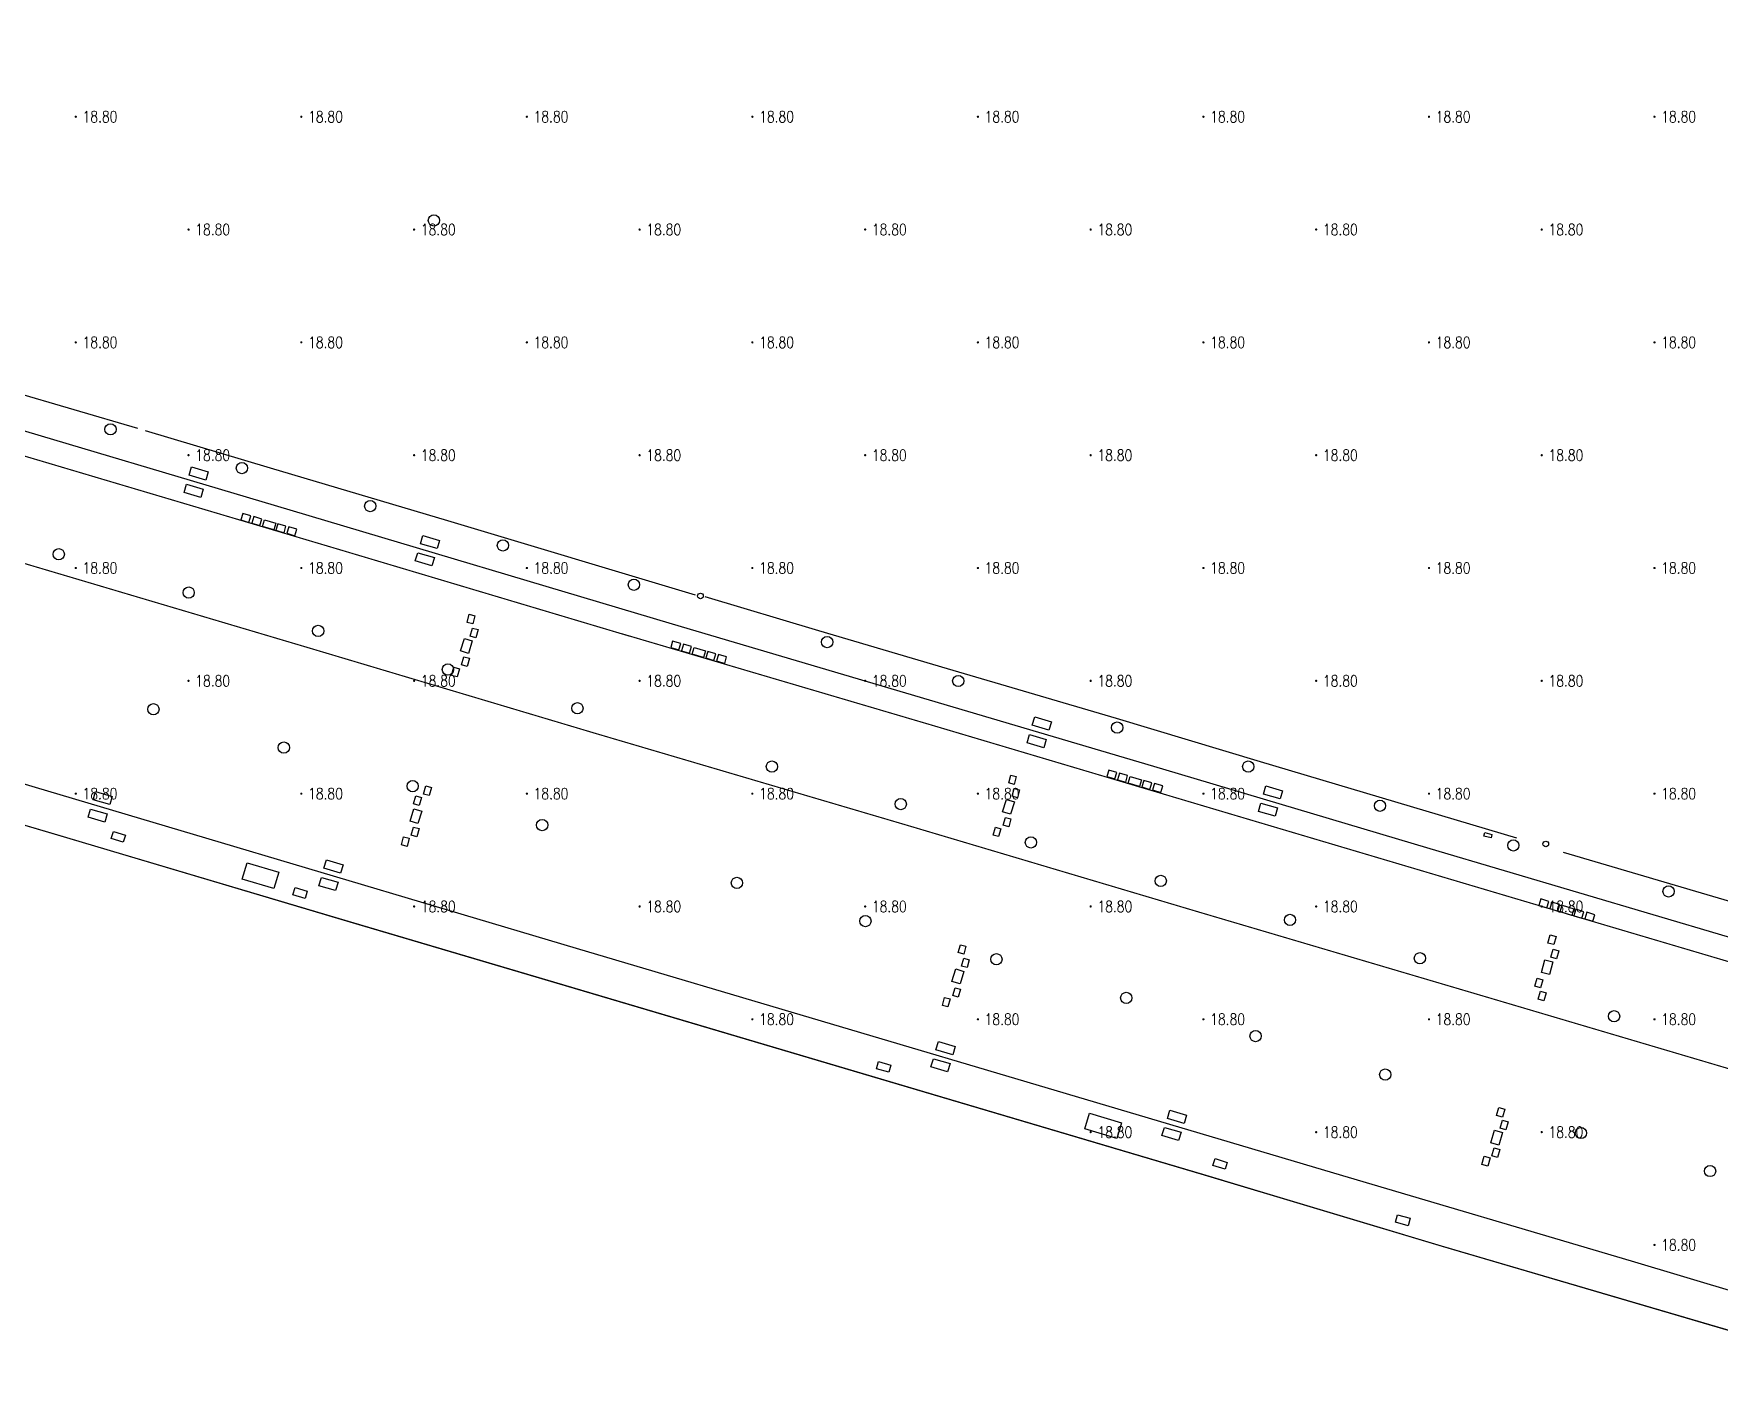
# Model space of a CAD drawing. Extents: x 404846 to 408477, y 3390929 to 3392894.
# Drawn here: x 406697.6 to 406847.1, y 3391372.1 to 3391491.7 of the extents above; entities that cross this region are included whole.
import ezdxf
from ezdxf.enums import TextEntityAlignment as Align

# ---------------------------------------------------------------- set-up
doc = ezdxf.new("R2010")
doc.units = 0
doc.header["$LTSCALE"] = 0.5
doc.layers.get('0').update_dxf_attribs({"linetype": 'CONTINUOUS'})
for name, color, linetype in [('3221', 6, 'CONTINUOUS'), ('DLSS', 4, 'CONTINUOUS'), ('FZTZ', 7, 'CONTINUOUS'), ('GCD', 1, 'CONTINUOUS'), ('GXYZ', 2, 'CONTINUOUS'), ('JMD', 6, 'CONTINUOUS'), ('SXSS', 5, 'CONTINUOUS')]:
    doc.layers.add(name, color=color, linetype=linetype)
doc.styles.add('HZ', font='rs.shx', dxfattribs={"width": 0.8, "bigfont": 'hztxt.shx'})
doc.linetypes.add('444', pattern='A,4.5,[145,AAA.SHX,S=1,R=0,X=0,Y=1],4.5,-0.5,[146,AAA.SHX,S=1,R=0,X=0,Y=0],-0.5', length=10)

# ---------------------------------------------------------------- blocks, each defined once
blk = doc.blocks.new('GC200')
at = {"linetype": 'Continuous', "const_width": 0.2, "flags": 128}
blk.add_lwpolyline([(-0.1, 0, 1), (0.1, 0, 1)], format="xyb", close=True, dxfattribs=at)
blk = doc.blocks.new('gc170')
at = {"linetype": 'Continuous'}
blk.add_circle((0, 0), 0.5, dxfattribs=at)
blk = doc.blocks.new('gc188')
blk.add_circle((0, 0), 1)

msp = doc.modelspace()

# ---------------------------------------------------------------- linework, layer by layer
at = {"layer": '3221', "color": 6}
for points in [[(406584.097, 3391489.908, 19.62), (406604.014, 3391484.031, 19.42), (406624.767, 3391477.855, 19.48), (406644.033, 3391472.106, 19.63), (406659.888, 3391467.389, 19.706), (406678.765, 3391461.849, 19.383), (406691.895, 3391457.986, 19.233), (406720.329, 3391449.543, 19.128), (406754.254, 3391439.446, 19.43), (406797.715, 3391426.578, 18.895), (406821.449, 3391419.528, 18.98), (406847.811, 3391411.724, 18.845), (406872.264, 3391404.431, 19.439)], [(406683.427, 3391429.206, 19.233), (406711.781, 3391420.787, 19.128), (406745.737, 3391410.68, 19.43)], [(406745.737, 3391410.68, 19.43), (406789.185, 3391397.817, 18.895), (406812.906, 3391390.77, 18.98)], [(406812.906, 3391390.77, 18.98), (406839.295, 3391382.958, 18.845)], [(406839.295, 3391382.958, 18.845), (406863.69, 3391375.682, 19.439)]]:
    msp.add_polyline3d(points, dxfattribs=at)
at = {"layer": 'DLSS', "linetype": 'Continuous', "const_width": 0.1, "flags": 128}
for points, elevation in [([(406529.414, 3391503.944), (406549.234, 3391498.001), (406570.849, 3391491.61), (406593.359, 3391484.953), (406613.149, 3391479.063), (406620.088, 3391477), (406650.264, 3391468.031), (406680.419, 3391459.141), (406697.459, 3391454.11), (406724.658, 3391446.036), (406750.065, 3391438.46), (406750.039, 3391438.476), (406777.724, 3391430.317), (406803.712, 3391422.592)], 19.382), ([(406694.875, 3391445.354), (406722.057, 3391437.291), (406747.458, 3391429.716)], 19.222), ([(406747.458, 3391429.716), (406775.132, 3391421.561), (406801.11, 3391413.838)], 19.35), ([(406803.712, 3391422.592), (406829.464, 3391414.951), (406858.303, 3391406.42)], 19.065), ([(406801.11, 3391413.838), (406826.886, 3391406.228), (406855.723, 3391397.698)], 19.065)]:
    msp.add_lwpolyline(points, dxfattribs=dict(at, elevation=elevation))
at = {"layer": 'DLSS', "linetype": 'Continuous', "elevation": 19.657, "flags": 128}
msp.add_lwpolyline([(406520.163, 3391473.882), (406532.608, 3391470.206), (406552.531, 3391464.301), (406588.673, 3391453.626), (406602.837, 3391449.445), (406615.08, 3391445.785), (406632.663, 3391440.567), (406645.215, 3391436.862), (406659.233, 3391432.68), (406699.135, 3391420.896), (406724.858, 3391413.262), (406744.243, 3391407.536), (406801.138, 3391390.683), (406822.529, 3391384.265), (406848.898, 3391376.538), (406863.137, 3391372.168)], dxfattribs=at)
at = {"layer": 'FZTZ', "linetype": 'Continuous', "flags": 128}
for points, elevation in [([(406711.621, 3391453.338), (406713.099, 3391452.906), (406712.884, 3391452.172), (406711.406, 3391452.605), (406711.621, 3391453.338)], 19.415), ([(406711.18, 3391451.807), (406712.659, 3391451.374), (406712.444, 3391450.641), (406710.966, 3391451.074), (406711.18, 3391451.807)], 19.432), ([(406716.891, 3391449.006), (406716.172, 3391449.222), (406715.998, 3391448.645), (406716.717, 3391448.428), (406716.891, 3391449.006)], 19.256), ([(406717.854, 3391448.721), (406717.135, 3391448.938), (406716.961, 3391448.361), (406717.68, 3391448.144), (406717.854, 3391448.721)], 19.256), ([(406718.079, 3391448.654), (406719.087, 3391448.35), (406718.91, 3391447.761), (406717.902, 3391448.065), (406718.079, 3391448.654)], 19.27), ([(406719.996, 3391448.084), (406719.277, 3391448.3), (406719.103, 3391447.723), (406719.822, 3391447.507), (406719.996, 3391448.084)], 19.256), ([(406720.96, 3391447.816), (406720.242, 3391448.033), (406720.068, 3391447.456), (406720.787, 3391447.239), (406720.96, 3391447.816)], 19.256), ([(406732.13, 3391447.265), (406733.609, 3391446.833), (406733.394, 3391446.099), (406731.916, 3391446.532), (406732.13, 3391447.265)], 19.341), ([(406731.677, 3391445.736), (406733.155, 3391445.303), (406732.941, 3391444.57), (406731.462, 3391445.002), (406731.677, 3391445.736)], 19.349), ([(406736.751, 3391440.138), (406736.553, 3391439.422), (406736.052, 3391439.561), (406736.25, 3391440.276), (406736.751, 3391440.138)], 19.349), ([(406737.027, 3391438.915), (406736.829, 3391438.2), (406736.328, 3391438.339), (406736.526, 3391439.054), (406737.027, 3391438.915)], 19.349), ([(406735.483, 3391437.026), (406735.821, 3391438.141), (406736.521, 3391437.929), (406736.184, 3391436.814), (406735.483, 3391437.026)], 19.366), ([(406755.007, 3391437.693), (406754.288, 3391437.91), (406754.114, 3391437.333), (406754.833, 3391437.116), (406755.007, 3391437.693)], 19.376), ([(406755.97, 3391437.409), (406755.251, 3391437.626), (406755.077, 3391437.048), (406755.796, 3391436.832), (406755.97, 3391437.409)], 19.376), ([(406756.195, 3391437.341), (406757.203, 3391437.038), (406757.026, 3391436.449), (406756.018, 3391436.752), (406756.195, 3391437.341)], 19.39), ([(406758.112, 3391436.771), (406757.393, 3391436.988), (406757.219, 3391436.411), (406757.938, 3391436.194), (406758.112, 3391436.771)], 19.376), ([(406735.372, 3391435.44), (406735.174, 3391434.724), (406734.673, 3391434.863), (406734.871, 3391435.578), (406735.372, 3391435.44)], 19.349), ([(406736.272, 3391436.376), (406736.074, 3391435.661), (406735.573, 3391435.8), (406735.771, 3391436.515), (406736.272, 3391436.376)], 19.349), ([(406759.076, 3391436.504), (406758.357, 3391436.721), (406758.184, 3391436.143), (406758.903, 3391435.927), (406759.076, 3391436.504)], 19.376), ([(406786.398, 3391431.176), (406787.876, 3391430.744), (406787.662, 3391430.011), (406786.184, 3391430.443), (406786.398, 3391431.176)], 19.297), ([(406785.942, 3391429.616), (406787.42, 3391429.184), (406787.206, 3391428.451), (406785.728, 3391428.883), (406785.942, 3391429.616)], 19.337), ([(406732.893, 3391424.925), (406732.695, 3391424.21), (406732.194, 3391424.349), (406732.392, 3391425.064), (406732.893, 3391424.925)], 19.349), ([(406784.764, 3391425.895), (406784.568, 3391425.194), (406784.089, 3391425.328), (406784.284, 3391426.029), (406784.764, 3391425.895)], 19.383), ([(406793.674, 3391426.26), (406792.955, 3391426.476), (406792.781, 3391425.899), (406793.5, 3391425.682), (406793.674, 3391426.26)], 19.128), ([(406794.637, 3391425.975), (406793.918, 3391426.192), (406793.744, 3391425.615), (406794.463, 3391425.398), (406794.637, 3391425.975)], 19.128), ([(406794.862, 3391425.908), (406795.87, 3391425.604), (406795.692, 3391425.015), (406794.684, 3391425.319), (406794.862, 3391425.908)], 19.143), ([(406796.779, 3391425.338), (406796.06, 3391425.554), (406795.886, 3391424.977), (406796.605, 3391424.761), (406796.779, 3391425.338)], 19.128), ([(406797.743, 3391425.07), (406797.024, 3391425.287), (406796.85, 3391424.71), (406797.569, 3391424.493), (406797.743, 3391425.07)], 19.128), ([(406806.896, 3391425.076), (406808.374, 3391424.643), (406808.16, 3391423.91), (406806.681, 3391424.342), (406806.896, 3391425.076)], 19.405), ([(406703.114, 3391424.571), (406704.593, 3391424.138), (406704.378, 3391423.405), (406702.9, 3391423.837), (406703.114, 3391424.571)], 19.5), ([(406732.007, 3391424.052), (406731.808, 3391423.336), (406731.307, 3391423.475), (406731.505, 3391424.19), (406732.007, 3391424.052)], 19.349), ([(406783.534, 3391422.778), (406783.882, 3391423.873), (406784.6, 3391423.645), (406784.251, 3391422.55), (406783.534, 3391422.778)], 19.378), ([(406785.057, 3391424.71), (406784.861, 3391424.009), (406784.382, 3391424.143), (406784.577, 3391424.844), (406785.057, 3391424.71)], 19.383), ([(406806.449, 3391423.543), (406807.927, 3391423.111), (406807.713, 3391422.378), (406806.234, 3391422.81), (406806.449, 3391423.543)], 19.415), ([(406702.666, 3391423.017), (406704.144, 3391422.585), (406703.929, 3391421.851), (406702.451, 3391422.284), (406702.666, 3391423.017)], 19.49), ([(406731.003, 3391421.933), (406731.34, 3391423.048), (406732.041, 3391422.836), (406731.703, 3391421.721), (406731.003, 3391421.933)], 19.366), ([(406784.283, 3391422.144), (406784.087, 3391421.444), (406783.608, 3391421.577), (406783.803, 3391422.278), (406784.283, 3391422.144)], 19.383), ([(406704.688, 3391421.019), (406705.753, 3391420.706), (406705.568, 3391420.08), (406704.504, 3391420.393), (406704.688, 3391421.019)], 19.584), ([(406730.931, 3391420.422), (406730.732, 3391419.707), (406730.231, 3391419.846), (406730.429, 3391420.561), (406730.931, 3391420.422)], 19.349), ([(406731.806, 3391421.28), (406731.608, 3391420.565), (406731.107, 3391420.704), (406731.305, 3391421.419), (406731.806, 3391421.28)], 19.349), ([(406783.389, 3391421.272), (406783.194, 3391420.572), (406782.714, 3391420.705), (406782.91, 3391421.406), (406783.389, 3391421.272)], 19.383), ([(406826.314, 3391420.926), (406826.943, 3391420.764), (406826.862, 3391420.452), (406826.233, 3391420.614), (406826.314, 3391420.926)], 20.513), ([(406716.559, 3391418.26), (406719.357, 3391417.409), (406718.916, 3391415.959), (406716.118, 3391416.809), (406716.559, 3391418.26)], 19.6), ([(406723.583, 3391418.5), (406725.061, 3391418.068), (406724.847, 3391417.334), (406723.369, 3391417.767), (406723.583, 3391418.5)], 19.456), ([(406720.807, 3391416.068), (406721.883, 3391415.743), (406721.689, 3391415.101), (406720.613, 3391415.426), (406720.807, 3391416.068)], 19.856), ([(406723.137, 3391416.957), (406724.616, 3391416.524), (406724.401, 3391415.791), (406722.923, 3391416.223), (406723.137, 3391416.957)], 19.439), ([(406831.997, 3391414.835), (406831.278, 3391415.051), (406831.104, 3391414.474), (406831.823, 3391414.257), (406831.997, 3391414.835)], 19.424), ([(406832.96, 3391414.55), (406832.241, 3391414.767), (406832.067, 3391414.19), (406832.786, 3391413.973), (406832.96, 3391414.55)], 19.424), ([(406833.185, 3391414.483), (406834.193, 3391414.179), (406834.015, 3391413.59), (406833.007, 3391413.894), (406833.185, 3391414.483)], 19.438), ([(406835.102, 3391413.913), (406834.383, 3391414.129), (406834.209, 3391413.552), (406834.928, 3391413.335), (406835.102, 3391413.913)], 19.424), ([(406836.066, 3391413.645), (406835.347, 3391413.862), (406835.174, 3391413.285), (406835.892, 3391413.068), (406836.066, 3391413.645)], 19.424), ([(406832.627, 3391411.712), (406832.42, 3391410.996), (406831.912, 3391411.142), (406832.118, 3391411.858), (406832.627, 3391411.712)], 19.41), ([(406780.295, 3391410.853), (406780.1, 3391410.153), (406779.62, 3391410.287), (406779.816, 3391410.987), (406780.295, 3391410.853)], 19.383), ([(406832.873, 3391410.456), (406832.667, 3391409.74), (406832.159, 3391409.886), (406832.365, 3391410.602), (406832.873, 3391410.456)], 19.451), ([(406779.054, 3391407.744), (406779.403, 3391408.839), (406780.12, 3391408.611), (406779.771, 3391407.516), (406779.054, 3391407.744)], 19.378), ([(406780.588, 3391409.659), (406780.393, 3391408.958), (406779.913, 3391409.092), (406780.108, 3391409.793), (406780.588, 3391409.659)], 19.383), ([(406832.345, 3391409.463), (406832.039, 3391408.341), (406831.328, 3391408.535), (406831.634, 3391409.657), (406832.345, 3391409.463)], 19.477), ([(406779.813, 3391407.047), (406779.618, 3391406.347), (406779.138, 3391406.48), (406779.334, 3391407.181), (406779.813, 3391407.047)], 19.383), ([(406831.465, 3391407.878), (406831.259, 3391407.162), (406830.75, 3391407.308), (406830.957, 3391408.024), (406831.465, 3391407.878)], 19.451), ([(406778.885, 3391406.18), (406778.69, 3391405.479), (406778.21, 3391405.613), (406778.406, 3391406.314), (406778.885, 3391406.18)], 19.383), ([(406831.764, 3391406.73), (406831.558, 3391406.014), (406831.049, 3391406.16), (406831.256, 3391406.876), (406831.764, 3391406.73)], 19.451), ([(406777.856, 3391402.401), (406779.334, 3391401.969), (406779.12, 3391401.235), (406777.641, 3391401.668), (406777.856, 3391402.401)], 19.55), ([(406772.529, 3391400.635), (406773.645, 3391400.327), (406773.469, 3391399.687), (406772.352, 3391399.996), (406772.529, 3391400.635)], 19.77), ([(406777.411, 3391400.887), (406778.889, 3391400.455), (406778.674, 3391399.721), (406777.196, 3391400.154), (406777.411, 3391400.887)], 19.536), ([(406791.266, 3391396.049), (406794.088, 3391395.21), (406793.675, 3391393.822), (406790.853, 3391394.661), (406791.266, 3391396.049)], 19.738), ([(406798.379, 3391396.322), (406799.857, 3391395.89), (406799.643, 3391395.156), (406798.164, 3391395.589), (406798.379, 3391396.322)], 19.619), ([(406828.074, 3391396.418), (406827.868, 3391395.702), (406827.359, 3391395.848), (406827.566, 3391396.564), (406828.074, 3391396.418)], 19.451), ([(406828.376, 3391395.287), (406828.169, 3391394.571), (406827.661, 3391394.717), (406827.867, 3391395.433), (406828.376, 3391395.287)], 19.451), ([(406797.893, 3391394.799), (406799.371, 3391394.366), (406799.157, 3391393.633), (406797.678, 3391394.065), (406797.893, 3391394.799)], 19.619), ([(406827.875, 3391394.345), (406827.569, 3391393.223), (406826.858, 3391393.416), (406827.163, 3391394.539), (406827.875, 3391394.345)], 19.548), ([(406826.773, 3391392.089), (406826.567, 3391391.373), (406826.059, 3391391.519), (406826.265, 3391392.235), (406826.773, 3391392.089)], 19.451), ([(406827.642, 3391392.851), (406827.436, 3391392.135), (406826.927, 3391392.282), (406827.134, 3391392.998), (406827.642, 3391392.851)], 19.451), ([(406802.395, 3391392.034), (406803.474, 3391391.698), (406803.284, 3391391.089), (406802.205, 3391391.425), (406802.395, 3391392.034)], 19.896), ([(406818.564, 3391387.057), (406819.691, 3391386.738), (406819.505, 3391386.081), (406818.378, 3391386.4), (406818.564, 3391387.057)], 19.601)]:
    msp.add_lwpolyline(points, close=True, dxfattribs=dict(at, elevation=elevation))
at = {"layer": 'JMD', "linetype": '444', "flags": 128}
for points, elevation in [([(406686.798, 3391462.672), (406695.538, 3391460.091), (406706.844, 3391456.761)], 21.228), ([(406707.498, 3391456.56), (406718.592, 3391453.253), (406734.313, 3391448.593), (406756.299, 3391441.993)], 21.357), ([(406757.135, 3391441.843), (406767.216, 3391438.83), (406778.623, 3391435.468), (406793.614, 3391431.061), (406806.378, 3391427.218)], 21.24), ([(406806.378, 3391427.218), (406829.111, 3391420.47)], 21.172), ([(406833.262, 3391419.191), (406862.038, 3391410.71)], 21.278)]:
    msp.add_lwpolyline(points, dxfattribs=dict(at, elevation=elevation))
at = {"layer": 'SXSS', "linetype": 'Continuous', "const_width": 0.1, "elevation": 19.657, "flags": 128}
msp.add_lwpolyline([(406863.137, 3391372.168), (406848.898, 3391376.538), (406822.529, 3391384.265), (406801.138, 3391390.683), (406744.243, 3391407.536), (406724.858, 3391413.262), (406699.135, 3391420.896), (406659.233, 3391432.68), (406645.215, 3391436.862), (406632.663, 3391440.567), (406615.08, 3391445.785), (406602.837, 3391449.445), (406588.673, 3391453.626), (406552.531, 3391464.301), (406532.608, 3391470.206), (406520.163, 3391473.882)], dxfattribs=at)

# ---------------------------------------------------------------- block references
at = {"layer": 'GCD', "linetype": 'Continuous'}
ref = msp.add_blockref('GC200', (406701.358, 3391484.379, 18.8), dxfattribs=dict(at, xscale=0.5, yscale=0.5, zscale=0.5))
ref.add_attrib('height', '18.80', dxfattribs={"linetype": 'Continuous', "height": 1, "style": 'HZ', "width": 0.8}).set_placement((406701.958, 3391484.379, 18.8), align=Align.MIDDLE_LEFT)
ref = msp.add_blockref('GC200', (406721.358, 3391484.379, 18.8), dxfattribs=dict(at, xscale=0.5, yscale=0.5, zscale=0.5))
ref.add_attrib('height', '18.80', dxfattribs={"linetype": 'Continuous', "height": 1, "style": 'HZ', "width": 0.8}).set_placement((406721.958, 3391484.379, 18.8), align=Align.MIDDLE_LEFT)
ref = msp.add_blockref('GC200', (406741.358, 3391484.379, 18.8), dxfattribs=dict(at, xscale=0.5, yscale=0.5, zscale=0.5))
ref.add_attrib('height', '18.80', dxfattribs={"linetype": 'Continuous', "height": 1, "style": 'HZ', "width": 0.8}).set_placement((406741.958, 3391484.379, 18.8), align=Align.MIDDLE_LEFT)
ref = msp.add_blockref('GC200', (406761.358, 3391484.379, 18.8), dxfattribs=dict(at, xscale=0.5, yscale=0.5, zscale=0.5))
ref.add_attrib('height', '18.80', dxfattribs={"linetype": 'Continuous', "height": 1, "style": 'HZ', "width": 0.8}).set_placement((406761.958, 3391484.379, 18.8), align=Align.MIDDLE_LEFT)
ref = msp.add_blockref('GC200', (406781.358, 3391484.379, 18.8), dxfattribs=dict(at, xscale=0.5, yscale=0.5, zscale=0.5))
ref.add_attrib('height', '18.80', dxfattribs={"linetype": 'Continuous', "height": 1, "style": 'HZ', "width": 0.8}).set_placement((406781.958, 3391484.379, 18.8), align=Align.MIDDLE_LEFT)
ref = msp.add_blockref('GC200', (406801.358, 3391484.379, 18.8), dxfattribs=dict(at, xscale=0.5, yscale=0.5, zscale=0.5))
ref.add_attrib('height', '18.80', dxfattribs={"linetype": 'Continuous', "height": 1, "style": 'HZ', "width": 0.8}).set_placement((406801.958, 3391484.379, 18.8), align=Align.MIDDLE_LEFT)
ref = msp.add_blockref('GC200', (406821.358, 3391484.379, 18.8), dxfattribs=dict(at, xscale=0.5, yscale=0.5, zscale=0.5))
ref.add_attrib('height', '18.80', dxfattribs={"linetype": 'Continuous', "height": 1, "style": 'HZ', "width": 0.8}).set_placement((406821.958, 3391484.379, 18.8), align=Align.MIDDLE_LEFT)
ref = msp.add_blockref('GC200', (406841.358, 3391484.379, 18.8), dxfattribs=dict(at, xscale=0.5, yscale=0.5, zscale=0.5))
ref.add_attrib('height', '18.80', dxfattribs={"linetype": 'Continuous', "height": 1, "style": 'HZ', "width": 0.8}).set_placement((406841.958, 3391484.379, 18.8), align=Align.MIDDLE_LEFT)
ref = msp.add_blockref('GC200', (406711.358, 3391474.379, 18.8), dxfattribs=dict(at, xscale=0.5, yscale=0.5, zscale=0.5))
ref.add_attrib('height', '18.80', dxfattribs={"linetype": 'Continuous', "height": 1, "style": 'HZ', "width": 0.8}).set_placement((406711.958, 3391474.379, 18.8), align=Align.MIDDLE_LEFT)
ref = msp.add_blockref('GC200', (406731.358, 3391474.379, 18.8), dxfattribs=dict(at, xscale=0.5, yscale=0.5, zscale=0.5))
ref.add_attrib('height', '18.80', dxfattribs={"linetype": 'Continuous', "height": 1, "style": 'HZ', "width": 0.8}).set_placement((406731.958, 3391474.379, 18.8), align=Align.MIDDLE_LEFT)
ref = msp.add_blockref('GC200', (406751.358, 3391474.379, 18.8), dxfattribs=dict(at, xscale=0.5, yscale=0.5, zscale=0.5))
ref.add_attrib('height', '18.80', dxfattribs={"linetype": 'Continuous', "height": 1, "style": 'HZ', "width": 0.8}).set_placement((406751.958, 3391474.379, 18.8), align=Align.MIDDLE_LEFT)
ref = msp.add_blockref('GC200', (406771.358, 3391474.379, 18.8), dxfattribs=dict(at, xscale=0.5, yscale=0.5, zscale=0.5))
ref.add_attrib('height', '18.80', dxfattribs={"linetype": 'Continuous', "height": 1, "style": 'HZ', "width": 0.8}).set_placement((406771.958, 3391474.379, 18.8), align=Align.MIDDLE_LEFT)
ref = msp.add_blockref('GC200', (406791.358, 3391474.379, 18.8), dxfattribs=dict(at, xscale=0.5, yscale=0.5, zscale=0.5))
ref.add_attrib('height', '18.80', dxfattribs={"linetype": 'Continuous', "height": 1, "style": 'HZ', "width": 0.8}).set_placement((406791.958, 3391474.379, 18.8), align=Align.MIDDLE_LEFT)
ref = msp.add_blockref('GC200', (406811.358, 3391474.379, 18.8), dxfattribs=dict(at, xscale=0.5, yscale=0.5, zscale=0.5))
ref.add_attrib('height', '18.80', dxfattribs={"linetype": 'Continuous', "height": 1, "style": 'HZ', "width": 0.8}).set_placement((406811.958, 3391474.379, 18.8), align=Align.MIDDLE_LEFT)
ref = msp.add_blockref('GC200', (406831.358, 3391474.379, 18.8), dxfattribs=dict(at, xscale=0.5, yscale=0.5, zscale=0.5))
ref.add_attrib('height', '18.80', dxfattribs={"linetype": 'Continuous', "height": 1, "style": 'HZ', "width": 0.8}).set_placement((406831.958, 3391474.379, 18.8), align=Align.MIDDLE_LEFT)
ref = msp.add_blockref('GC200', (406701.358, 3391464.379, 18.8), dxfattribs=dict(at, xscale=0.5, yscale=0.5, zscale=0.5))
ref.add_attrib('height', '18.80', dxfattribs={"linetype": 'Continuous', "height": 1, "style": 'HZ', "width": 0.8}).set_placement((406701.958, 3391464.379, 18.8), align=Align.MIDDLE_LEFT)
ref = msp.add_blockref('GC200', (406721.358, 3391464.379, 18.8), dxfattribs=dict(at, xscale=0.5, yscale=0.5, zscale=0.5))
ref.add_attrib('height', '18.80', dxfattribs={"linetype": 'Continuous', "height": 1, "style": 'HZ', "width": 0.8}).set_placement((406721.958, 3391464.379, 18.8), align=Align.MIDDLE_LEFT)
ref = msp.add_blockref('GC200', (406741.358, 3391464.379, 18.8), dxfattribs=dict(at, xscale=0.5, yscale=0.5, zscale=0.5))
ref.add_attrib('height', '18.80', dxfattribs={"linetype": 'Continuous', "height": 1, "style": 'HZ', "width": 0.8}).set_placement((406741.958, 3391464.379, 18.8), align=Align.MIDDLE_LEFT)
ref = msp.add_blockref('GC200', (406761.358, 3391464.379, 18.8), dxfattribs=dict(at, xscale=0.5, yscale=0.5, zscale=0.5))
ref.add_attrib('height', '18.80', dxfattribs={"linetype": 'Continuous', "height": 1, "style": 'HZ', "width": 0.8}).set_placement((406761.958, 3391464.379, 18.8), align=Align.MIDDLE_LEFT)
ref = msp.add_blockref('GC200', (406781.358, 3391464.379, 18.8), dxfattribs=dict(at, xscale=0.5, yscale=0.5, zscale=0.5))
ref.add_attrib('height', '18.80', dxfattribs={"linetype": 'Continuous', "height": 1, "style": 'HZ', "width": 0.8}).set_placement((406781.958, 3391464.379, 18.8), align=Align.MIDDLE_LEFT)
ref = msp.add_blockref('GC200', (406801.358, 3391464.379, 18.8), dxfattribs=dict(at, xscale=0.5, yscale=0.5, zscale=0.5))
ref.add_attrib('height', '18.80', dxfattribs={"linetype": 'Continuous', "height": 1, "style": 'HZ', "width": 0.8}).set_placement((406801.958, 3391464.379, 18.8), align=Align.MIDDLE_LEFT)
ref = msp.add_blockref('GC200', (406821.358, 3391464.379, 18.8), dxfattribs=dict(at, xscale=0.5, yscale=0.5, zscale=0.5))
ref.add_attrib('height', '18.80', dxfattribs={"linetype": 'Continuous', "height": 1, "style": 'HZ', "width": 0.8}).set_placement((406821.958, 3391464.379, 18.8), align=Align.MIDDLE_LEFT)
ref = msp.add_blockref('GC200', (406841.358, 3391464.379, 18.8), dxfattribs=dict(at, xscale=0.5, yscale=0.5, zscale=0.5))
ref.add_attrib('height', '18.80', dxfattribs={"linetype": 'Continuous', "height": 1, "style": 'HZ', "width": 0.8}).set_placement((406841.958, 3391464.379, 18.8), align=Align.MIDDLE_LEFT)
ref = msp.add_blockref('GC200', (406711.358, 3391454.379, 18.8), dxfattribs=dict(at, xscale=0.5, yscale=0.5, zscale=0.5))
ref.add_attrib('height', '18.80', dxfattribs={"linetype": 'Continuous', "height": 1, "style": 'HZ', "width": 0.8}).set_placement((406711.958, 3391454.379, 18.8), align=Align.MIDDLE_LEFT)
ref = msp.add_blockref('GC200', (406731.358, 3391454.379, 18.8), dxfattribs=dict(at, xscale=0.5, yscale=0.5, zscale=0.5))
ref.add_attrib('height', '18.80', dxfattribs={"linetype": 'Continuous', "height": 1, "style": 'HZ', "width": 0.8}).set_placement((406731.958, 3391454.379, 18.8), align=Align.MIDDLE_LEFT)
ref = msp.add_blockref('GC200', (406751.358, 3391454.379, 18.8), dxfattribs=dict(at, xscale=0.5, yscale=0.5, zscale=0.5))
ref.add_attrib('height', '18.80', dxfattribs={"linetype": 'Continuous', "height": 1, "style": 'HZ', "width": 0.8}).set_placement((406751.958, 3391454.379, 18.8), align=Align.MIDDLE_LEFT)
ref = msp.add_blockref('GC200', (406771.358, 3391454.379, 18.8), dxfattribs=dict(at, xscale=0.5, yscale=0.5, zscale=0.5))
ref.add_attrib('height', '18.80', dxfattribs={"linetype": 'Continuous', "height": 1, "style": 'HZ', "width": 0.8}).set_placement((406771.958, 3391454.379, 18.8), align=Align.MIDDLE_LEFT)
ref = msp.add_blockref('GC200', (406791.358, 3391454.379, 18.8), dxfattribs=dict(at, xscale=0.5, yscale=0.5, zscale=0.5))
ref.add_attrib('height', '18.80', dxfattribs={"linetype": 'Continuous', "height": 1, "style": 'HZ', "width": 0.8}).set_placement((406791.958, 3391454.379, 18.8), align=Align.MIDDLE_LEFT)
ref = msp.add_blockref('GC200', (406811.358, 3391454.379, 18.8), dxfattribs=dict(at, xscale=0.5, yscale=0.5, zscale=0.5))
ref.add_attrib('height', '18.80', dxfattribs={"linetype": 'Continuous', "height": 1, "style": 'HZ', "width": 0.8}).set_placement((406811.958, 3391454.379, 18.8), align=Align.MIDDLE_LEFT)
ref = msp.add_blockref('GC200', (406831.358, 3391454.379, 18.8), dxfattribs=dict(at, xscale=0.5, yscale=0.5, zscale=0.5))
ref.add_attrib('height', '18.80', dxfattribs={"linetype": 'Continuous', "height": 1, "style": 'HZ', "width": 0.8}).set_placement((406831.958, 3391454.379, 18.8), align=Align.MIDDLE_LEFT)
ref = msp.add_blockref('GC200', (406701.358, 3391444.379, 18.8), dxfattribs=dict(at, xscale=0.5, yscale=0.5, zscale=0.5))
ref.add_attrib('height', '18.80', dxfattribs={"linetype": 'Continuous', "height": 1, "style": 'HZ', "width": 0.8}).set_placement((406701.958, 3391444.379, 18.8), align=Align.MIDDLE_LEFT)
ref = msp.add_blockref('GC200', (406721.358, 3391444.379, 18.8), dxfattribs=dict(at, xscale=0.5, yscale=0.5, zscale=0.5))
ref.add_attrib('height', '18.80', dxfattribs={"linetype": 'Continuous', "height": 1, "style": 'HZ', "width": 0.8}).set_placement((406721.958, 3391444.379, 18.8), align=Align.MIDDLE_LEFT)
ref = msp.add_blockref('GC200', (406741.358, 3391444.379, 18.8), dxfattribs=dict(at, xscale=0.5, yscale=0.5, zscale=0.5))
ref.add_attrib('height', '18.80', dxfattribs={"linetype": 'Continuous', "height": 1, "style": 'HZ', "width": 0.8}).set_placement((406741.958, 3391444.379, 18.8), align=Align.MIDDLE_LEFT)
ref = msp.add_blockref('GC200', (406761.358, 3391444.379, 18.8), dxfattribs=dict(at, xscale=0.5, yscale=0.5, zscale=0.5))
ref.add_attrib('height', '18.80', dxfattribs={"linetype": 'Continuous', "height": 1, "style": 'HZ', "width": 0.8}).set_placement((406761.958, 3391444.379, 18.8), align=Align.MIDDLE_LEFT)
ref = msp.add_blockref('GC200', (406781.358, 3391444.379, 18.8), dxfattribs=dict(at, xscale=0.5, yscale=0.5, zscale=0.5))
ref.add_attrib('height', '18.80', dxfattribs={"linetype": 'Continuous', "height": 1, "style": 'HZ', "width": 0.8}).set_placement((406781.958, 3391444.379, 18.8), align=Align.MIDDLE_LEFT)
ref = msp.add_blockref('GC200', (406801.358, 3391444.379, 18.8), dxfattribs=dict(at, xscale=0.5, yscale=0.5, zscale=0.5))
ref.add_attrib('height', '18.80', dxfattribs={"linetype": 'Continuous', "height": 1, "style": 'HZ', "width": 0.8}).set_placement((406801.958, 3391444.379, 18.8), align=Align.MIDDLE_LEFT)
ref = msp.add_blockref('GC200', (406821.358, 3391444.379, 18.8), dxfattribs=dict(at, xscale=0.5, yscale=0.5, zscale=0.5))
ref.add_attrib('height', '18.80', dxfattribs={"linetype": 'Continuous', "height": 1, "style": 'HZ', "width": 0.8}).set_placement((406821.958, 3391444.379, 18.8), align=Align.MIDDLE_LEFT)
ref = msp.add_blockref('GC200', (406841.358, 3391444.379, 18.8), dxfattribs=dict(at, xscale=0.5, yscale=0.5, zscale=0.5))
ref.add_attrib('height', '18.80', dxfattribs={"linetype": 'Continuous', "height": 1, "style": 'HZ', "width": 0.8}).set_placement((406841.958, 3391444.379, 18.8), align=Align.MIDDLE_LEFT)
ref = msp.add_blockref('GC200', (406711.358, 3391434.379, 18.8), dxfattribs=dict(at, xscale=0.5, yscale=0.5, zscale=0.5))
ref.add_attrib('height', '18.80', dxfattribs={"linetype": 'Continuous', "height": 1, "style": 'HZ', "width": 0.8}).set_placement((406711.958, 3391434.379, 18.8), align=Align.MIDDLE_LEFT)
ref = msp.add_blockref('GC200', (406731.358, 3391434.379, 18.8), dxfattribs=dict(at, xscale=0.5, yscale=0.5, zscale=0.5))
ref.add_attrib('height', '18.80', dxfattribs={"linetype": 'Continuous', "height": 1, "style": 'HZ', "width": 0.8}).set_placement((406731.958, 3391434.379, 18.8), align=Align.MIDDLE_LEFT)
ref = msp.add_blockref('GC200', (406751.358, 3391434.379, 18.8), dxfattribs=dict(at, xscale=0.5, yscale=0.5, zscale=0.5))
ref.add_attrib('height', '18.80', dxfattribs={"linetype": 'Continuous', "height": 1, "style": 'HZ', "width": 0.8}).set_placement((406751.958, 3391434.379, 18.8), align=Align.MIDDLE_LEFT)
ref = msp.add_blockref('GC200', (406771.358, 3391434.379, 18.8), dxfattribs=dict(at, xscale=0.5, yscale=0.5, zscale=0.5))
ref.add_attrib('height', '18.80', dxfattribs={"linetype": 'Continuous', "height": 1, "style": 'HZ', "width": 0.8}).set_placement((406771.958, 3391434.379, 18.8), align=Align.MIDDLE_LEFT)
ref = msp.add_blockref('GC200', (406791.358, 3391434.379, 18.8), dxfattribs=dict(at, xscale=0.5, yscale=0.5, zscale=0.5))
ref.add_attrib('height', '18.80', dxfattribs={"linetype": 'Continuous', "height": 1, "style": 'HZ', "width": 0.8}).set_placement((406791.958, 3391434.379, 18.8), align=Align.MIDDLE_LEFT)
ref = msp.add_blockref('GC200', (406811.358, 3391434.379, 18.8), dxfattribs=dict(at, xscale=0.5, yscale=0.5, zscale=0.5))
ref.add_attrib('height', '18.80', dxfattribs={"linetype": 'Continuous', "height": 1, "style": 'HZ', "width": 0.8}).set_placement((406811.958, 3391434.379, 18.8), align=Align.MIDDLE_LEFT)
ref = msp.add_blockref('GC200', (406831.358, 3391434.379, 18.8), dxfattribs=dict(at, xscale=0.5, yscale=0.5, zscale=0.5))
ref.add_attrib('height', '18.80', dxfattribs={"linetype": 'Continuous', "height": 1, "style": 'HZ', "width": 0.8}).set_placement((406831.958, 3391434.379, 18.8), align=Align.MIDDLE_LEFT)
ref = msp.add_blockref('GC200', (406701.358, 3391424.379, 18.8), dxfattribs=dict(at, xscale=0.5, yscale=0.5, zscale=0.5))
ref.add_attrib('height', '18.80', dxfattribs={"linetype": 'Continuous', "height": 1, "style": 'HZ', "width": 0.8}).set_placement((406701.958, 3391424.379, 18.8), align=Align.MIDDLE_LEFT)
ref = msp.add_blockref('GC200', (406721.358, 3391424.379, 18.8), dxfattribs=dict(at, xscale=0.5, yscale=0.5, zscale=0.5))
ref.add_attrib('height', '18.80', dxfattribs={"linetype": 'Continuous', "height": 1, "style": 'HZ', "width": 0.8}).set_placement((406721.958, 3391424.379, 18.8), align=Align.MIDDLE_LEFT)
ref = msp.add_blockref('GC200', (406741.358, 3391424.379, 18.8), dxfattribs=dict(at, xscale=0.5, yscale=0.5, zscale=0.5))
ref.add_attrib('height', '18.80', dxfattribs={"linetype": 'Continuous', "height": 1, "style": 'HZ', "width": 0.8}).set_placement((406741.958, 3391424.379, 18.8), align=Align.MIDDLE_LEFT)
ref = msp.add_blockref('GC200', (406761.358, 3391424.379, 18.8), dxfattribs=dict(at, xscale=0.5, yscale=0.5, zscale=0.5))
ref.add_attrib('height', '18.80', dxfattribs={"linetype": 'Continuous', "height": 1, "style": 'HZ', "width": 0.8}).set_placement((406761.958, 3391424.379, 18.8), align=Align.MIDDLE_LEFT)
ref = msp.add_blockref('GC200', (406781.358, 3391424.379, 18.8), dxfattribs=dict(at, xscale=0.5, yscale=0.5, zscale=0.5))
ref.add_attrib('height', '18.80', dxfattribs={"linetype": 'Continuous', "height": 1, "style": 'HZ', "width": 0.8}).set_placement((406781.958, 3391424.379, 18.8), align=Align.MIDDLE_LEFT)
ref = msp.add_blockref('GC200', (406801.358, 3391424.379, 18.8), dxfattribs=dict(at, xscale=0.5, yscale=0.5, zscale=0.5))
ref.add_attrib('height', '18.80', dxfattribs={"linetype": 'Continuous', "height": 1, "style": 'HZ', "width": 0.8}).set_placement((406801.958, 3391424.379, 18.8), align=Align.MIDDLE_LEFT)
ref = msp.add_blockref('GC200', (406821.358, 3391424.379, 18.8), dxfattribs=dict(at, xscale=0.5, yscale=0.5, zscale=0.5))
ref.add_attrib('height', '18.80', dxfattribs={"linetype": 'Continuous', "height": 1, "style": 'HZ', "width": 0.8}).set_placement((406821.958, 3391424.379, 18.8), align=Align.MIDDLE_LEFT)
ref = msp.add_blockref('GC200', (406841.358, 3391424.379, 18.8), dxfattribs=dict(at, xscale=0.5, yscale=0.5, zscale=0.5))
ref.add_attrib('height', '18.80', dxfattribs={"linetype": 'Continuous', "height": 1, "style": 'HZ', "width": 0.8}).set_placement((406841.958, 3391424.379, 18.8), align=Align.MIDDLE_LEFT)
ref = msp.add_blockref('GC200', (406731.358, 3391414.379, 18.8), dxfattribs=dict(at, xscale=0.5, yscale=0.5, zscale=0.5))
ref.add_attrib('height', '18.80', dxfattribs={"linetype": 'Continuous', "height": 1, "style": 'HZ', "width": 0.8}).set_placement((406731.958, 3391414.379, 18.8), align=Align.MIDDLE_LEFT)
ref = msp.add_blockref('GC200', (406751.358, 3391414.379, 18.8), dxfattribs=dict(at, xscale=0.5, yscale=0.5, zscale=0.5))
ref.add_attrib('height', '18.80', dxfattribs={"linetype": 'Continuous', "height": 1, "style": 'HZ', "width": 0.8}).set_placement((406751.958, 3391414.379, 18.8), align=Align.MIDDLE_LEFT)
ref = msp.add_blockref('GC200', (406771.358, 3391414.379, 18.8), dxfattribs=dict(at, xscale=0.5, yscale=0.5, zscale=0.5))
ref.add_attrib('height', '18.80', dxfattribs={"linetype": 'Continuous', "height": 1, "style": 'HZ', "width": 0.8}).set_placement((406771.958, 3391414.379, 18.8), align=Align.MIDDLE_LEFT)
ref = msp.add_blockref('GC200', (406791.358, 3391414.379, 18.8), dxfattribs=dict(at, xscale=0.5, yscale=0.5, zscale=0.5))
ref.add_attrib('height', '18.80', dxfattribs={"linetype": 'Continuous', "height": 1, "style": 'HZ', "width": 0.8}).set_placement((406791.958, 3391414.379, 18.8), align=Align.MIDDLE_LEFT)
ref = msp.add_blockref('GC200', (406811.358, 3391414.379, 18.8), dxfattribs=dict(at, xscale=0.5, yscale=0.5, zscale=0.5))
ref.add_attrib('height', '18.80', dxfattribs={"linetype": 'Continuous', "height": 1, "style": 'HZ', "width": 0.8}).set_placement((406811.958, 3391414.379, 18.8), align=Align.MIDDLE_LEFT)
ref = msp.add_blockref('GC200', (406831.358, 3391414.379, 18.8), dxfattribs=dict(at, xscale=0.5, yscale=0.5, zscale=0.5))
ref.add_attrib('height', '18.80', dxfattribs={"linetype": 'Continuous', "height": 1, "style": 'HZ', "width": 0.8}).set_placement((406831.958, 3391414.379, 18.8), align=Align.MIDDLE_LEFT)
ref = msp.add_blockref('GC200', (406761.358, 3391404.379, 18.8), dxfattribs=dict(at, xscale=0.5, yscale=0.5, zscale=0.5))
ref.add_attrib('height', '18.80', dxfattribs={"linetype": 'Continuous', "height": 1, "style": 'HZ', "width": 0.8}).set_placement((406761.958, 3391404.379, 18.8), align=Align.MIDDLE_LEFT)
ref = msp.add_blockref('GC200', (406781.358, 3391404.379, 18.8), dxfattribs=dict(at, xscale=0.5, yscale=0.5, zscale=0.5))
ref.add_attrib('height', '18.80', dxfattribs={"linetype": 'Continuous', "height": 1, "style": 'HZ', "width": 0.8}).set_placement((406781.958, 3391404.379, 18.8), align=Align.MIDDLE_LEFT)
ref = msp.add_blockref('GC200', (406801.358, 3391404.379, 18.8), dxfattribs=dict(at, xscale=0.5, yscale=0.5, zscale=0.5))
ref.add_attrib('height', '18.80', dxfattribs={"linetype": 'Continuous', "height": 1, "style": 'HZ', "width": 0.8}).set_placement((406801.958, 3391404.379, 18.8), align=Align.MIDDLE_LEFT)
ref = msp.add_blockref('GC200', (406821.358, 3391404.379, 18.8), dxfattribs=dict(at, xscale=0.5, yscale=0.5, zscale=0.5))
ref.add_attrib('height', '18.80', dxfattribs={"linetype": 'Continuous', "height": 1, "style": 'HZ', "width": 0.8}).set_placement((406821.958, 3391404.379, 18.8), align=Align.MIDDLE_LEFT)
ref = msp.add_blockref('GC200', (406841.358, 3391404.379, 18.8), dxfattribs=dict(at, xscale=0.5, yscale=0.5, zscale=0.5))
ref.add_attrib('height', '18.80', dxfattribs={"linetype": 'Continuous', "height": 1, "style": 'HZ', "width": 0.8}).set_placement((406841.958, 3391404.379, 18.8), align=Align.MIDDLE_LEFT)
ref = msp.add_blockref('GC200', (406791.358, 3391394.379, 18.8), dxfattribs=dict(at, xscale=0.5, yscale=0.5, zscale=0.5))
ref.add_attrib('height', '18.80', dxfattribs={"linetype": 'Continuous', "height": 1, "style": 'HZ', "width": 0.8}).set_placement((406791.958, 3391394.379, 18.8), align=Align.MIDDLE_LEFT)
ref = msp.add_blockref('GC200', (406811.358, 3391394.379, 18.8), dxfattribs=dict(at, xscale=0.5, yscale=0.5, zscale=0.5))
ref.add_attrib('height', '18.80', dxfattribs={"linetype": 'Continuous', "height": 1, "style": 'HZ', "width": 0.8}).set_placement((406811.958, 3391394.379, 18.8), align=Align.MIDDLE_LEFT)
ref = msp.add_blockref('GC200', (406831.358, 3391394.379, 18.8), dxfattribs=dict(at, xscale=0.5, yscale=0.5, zscale=0.5))
ref.add_attrib('height', '18.80', dxfattribs={"linetype": 'Continuous', "height": 1, "style": 'HZ', "width": 0.8}).set_placement((406831.958, 3391394.379, 18.8), align=Align.MIDDLE_LEFT)
ref = msp.add_blockref('GC200', (406841.358, 3391384.379, 18.8), dxfattribs=dict(at, xscale=0.5, yscale=0.5, zscale=0.5))
ref.add_attrib('height', '18.80', dxfattribs={"linetype": 'Continuous', "height": 1, "style": 'HZ', "width": 0.8}).set_placement((406841.958, 3391384.379, 18.8), align=Align.MIDDLE_LEFT)
at = {"layer": 'GXYZ', "linetype": 'Continuous', "xscale": 0.5, "yscale": 0.5}
for name, p in [('gc188', (406733.116, 3391475.187, 19.288)), ('gc188', (406704.438, 3391456.671, 19.404)), ('gc188', (406716.086, 3391453.233, 19.308)), ('gc188', (406727.468, 3391449.865, 19.255)), ('gc188', (406699.849, 3391445.597, 19.303)), ('gc188', (406739.231, 3391446.386, 19.238)), ('gc188', (406750.848, 3391442.895, 19.445)), ('gc188', (406711.369, 3391442.2, 19.14)), ('gc170', (406756.755, 3391441.904, 19.37)), ('gc188', (406722.851, 3391438.804, 19.11)), ('gc188', (406767.992, 3391437.819, 19.489)), ('gc188', (406734.359, 3391435.386, 19.204)), ('gc188', (406779.619, 3391434.365, 19.415)), ('gc188', (406708.239, 3391431.857, 19.107)), ('gc188', (406745.842, 3391431.949, 19.374)), ('gc188', (406793.708, 3391430.239, 19.232)), ('gc188', (406719.807, 3391428.464, 19.046)), ('gc188', (406763.091, 3391426.778, 19.64)), ('gc188', (406805.332, 3391426.779, 19.411)), ('gc188', (406731.232, 3391425.045, 19.169)), ('gc188', (406774.511, 3391423.454, 19.463)), ('gc188', (406817.015, 3391423.309, 19.381)), ('gc188', (406742.717, 3391421.599, 19.395)), ('gc188', (406786.059, 3391420.053, 19.255)), ('gc188', (406828.841, 3391419.793, 19.246)), ('gc170', (406831.718, 3391419.919, 19.141)), ('gc188', (406759.988, 3391416.464, 19.604)), ('gc188', (406797.568, 3391416.647, 19.421)), ('gc188', (406842.612, 3391415.715, 19.08)), ('gc188', (406771.382, 3391413.085, 19.581)), ('gc188', (406809.034, 3391413.185, 19.502)), ('gc188', (406782.996, 3391409.7, 19.246)), ('gc188', (406820.557, 3391409.786, 19.283)), ('gc188', (406794.514, 3391406.27, 19.07)), ('gc188', (406837.773, 3391404.652, 19.106)), ('gc188', (406805.979, 3391402.892, 19.502)), ('gc188', (406817.484, 3391399.474, 19.263)), ('gc188', (406834.83, 3391394.3, 18.953)), ('gc188', (406846.289, 3391390.932, 19.121))]:
    msp.add_blockref(name, p, dxfattribs=at)

doc.saveas('drawing.dxf')
